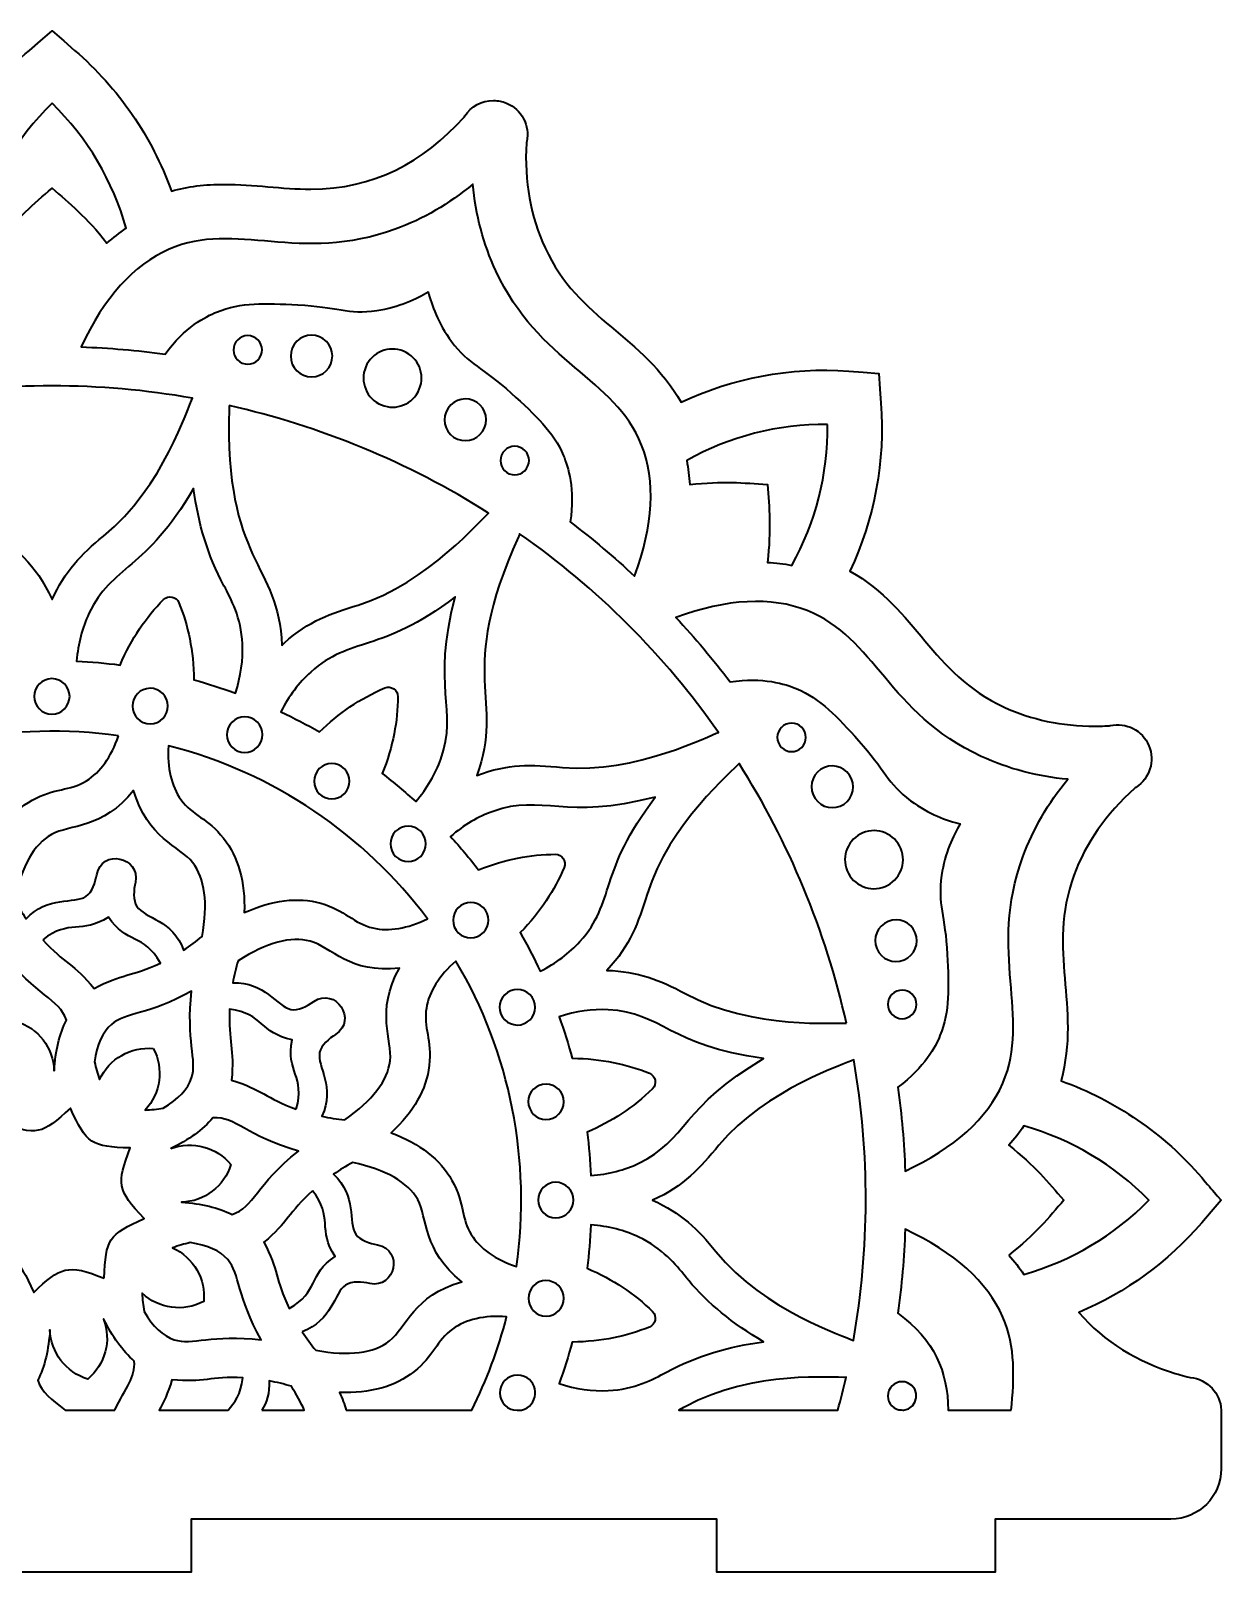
# Model space of a CAD drawing. Header units: inches. Extents: x -3.46 to 2.04, y -9.29 to 0.48.
# Drawn here: x -0.763 to 2.037, y -9.285 to -5.66 of the extents above; entities that cross this region are included whole.
import ezdxf

# ---------------------------------------------------------------- set-up
doc = ezdxf.new("R2010")
doc.units = ezdxf.units.IN
doc.header["$MEASUREMENT"] = 0
doc.layers.add('0_125in 5 napkin holder', color=7, linetype='Continuous', lineweight=0)

msp = doc.modelspace()

# ---------------------------------------------------------------- linework, layer by layer
at = {"layer": '0_125in 5 napkin holder', "color": 22, "lineweight": 35, "true_color": 0xe52421}
for points, knots in [([(2.0368, -8.9041), (2.0362, -8.8649), (2.0049, -8.8311), (1.9642, -8.8274), (1.9582, -8.8268), (1.9337, -8.8194), (1.9291, -8.818), (1.8417, -8.7908), (1.762, -8.7439), (1.7022, -8.6746), (1.8132, -8.6275), (1.912, -8.5557), (1.9912, -8.4636), (1.9912, -8.4636), (2.0132, -8.4381), (2.0132, -8.4381), (2.0132, -8.4381), (2.037, -8.4106), (2.037, -8.4106), (2.0081, -8.3769), (2.0172, -8.3876), (1.9912, -8.3573), (1.9022, -8.2538), (1.7883, -8.1756), (1.6603, -8.1297), (1.7078, -7.9539), (1.6261, -7.8236), (1.6906, -7.6469), (1.718, -7.5715), (1.7661, -7.5025), (1.8337, -7.4416), (1.8346, -7.4409), (1.8356, -7.4403), (1.8366, -7.4396), (1.869, -7.4187), (1.8819, -7.3775), (1.8671, -7.3417), (1.8519, -7.3053), (1.8135, -7.2861), (1.7763, -7.2941), (1.7704, -7.2954), (1.7448, -7.2955), (1.7399, -7.2955), (1.6623, -7.2955), (1.5905, -7.2805), (1.5265, -7.2508), (1.3538, -7.1703), (1.3234, -7.0224), (1.1637, -6.9308), (1.2216, -6.8079), (1.2469, -6.6721), (1.2368, -6.5358), (1.2368, -6.5358), (1.2342, -6.502), (1.2342, -6.502), (1.2342, -6.502), (1.2314, -6.4659), (1.2314, -6.4659), (1.2314, -6.4659), (1.1952, -6.4632), (1.1952, -6.4632), (1.1952, -6.4632), (1.1615, -6.4607), (1.1615, -6.4607), (1.0223, -6.4502), (0.8862, -6.4774), (0.7667, -6.5338), (0.6753, -6.3746), (0.5263, -6.342), (0.4467, -6.1709), (0.4127, -6.0979), (0.3979, -6.0148), (0.4027, -5.9239), (0.4028, -5.9234), (0.403, -5.9227), (0.4031, -5.9221), (0.4031, -5.9221), (0.4033, -5.9214), (0.4033, -5.9214), (0.4033, -5.9214), (0.4035, -5.9207), (0.4035, -5.9207), (0.4114, -5.8831), (0.3913, -5.8451), (0.3558, -5.8303), (0.346, -5.8263), (0.3357, -5.8242), (0.3251, -5.8242), (0.2979, -5.8242), (0.2728, -5.8378), (0.2579, -5.8606), (0.2572, -5.8617), (0.2566, -5.8628), (0.2558, -5.8638), (0.1609, -5.9692), (0.0426, -6.0327), (-0.1041, -6.0327), (-0.172, -6.0327), (-0.2387, -6.0214), (-0.3078, -6.0214), (-0.3532, -6.0214), (-0.3936, -6.0264), (-0.4324, -6.0371), (-0.4782, -5.9092), (-0.5564, -5.7953), (-0.6599, -5.7062), (-0.6599, -5.7062), (-0.6854, -5.6841), (-0.6854, -5.6841), (-0.6854, -5.6841), (-0.713, -5.6603), (-0.713, -5.6603), (-0.713, -5.6603), (-0.7406, -5.6841), (-0.7406, -5.6841), (-0.7406, -5.6841), (-0.7663, -5.7062), (-0.7663, -5.7062), (-0.8696, -5.7952), (-0.9477, -5.909), (-0.9938, -6.0371), (-1.111, -6.005), (-1.2147, -6.0327), (-1.3216, -6.0327), (-1.4674, -6.0327), (-1.5856, -5.9707), (-1.6822, -5.8634), (-1.6826, -5.8629), (-1.683, -5.8622), (-1.6833, -5.8616), (-1.6986, -5.8381), (-1.724, -5.8242), (-1.7513, -5.8242), (-1.8013, -5.8242), (-1.8404, -5.8706), (-1.8294, -5.9212), (-1.8293, -5.9217), (-1.8288, -5.9241), (-1.8287, -5.9245), (-1.824, -6.0153), (-1.8388, -6.0982), (-1.8727, -6.1708), (-1.9523, -6.3421), (-2.1016, -6.375), (-2.1928, -6.5338), (-2.2974, -6.4844), (-2.4127, -6.4584), (-2.5285, -6.4584), (-2.5481, -6.4584), (-2.568, -6.4592), (-2.5876, -6.4607), (-2.5876, -6.4607), (-2.6214, -6.4632), (-2.6214, -6.4632), (-2.6214, -6.4632), (-2.6577, -6.4659), (-2.6577, -6.4659), (-2.6577, -6.4659), (-2.6604, -6.5021), (-2.6604, -6.5021), (-2.6604, -6.5021), (-2.6629, -6.5358), (-2.6629, -6.5358), (-2.6731, -6.672), (-2.6478, -6.8078), (-2.5897, -6.9307), (-2.7458, -7.0199), (-2.7829, -7.1717), (-2.9527, -7.2508), (-3.0164, -7.2805), (-3.088, -7.2956), (-3.1656, -7.2956), (-3.1767, -7.2956), (-3.1881, -7.2953), (-3.1995, -7.2946), (-3.2006, -7.2945), (-3.2018, -7.2942), (-3.2029, -7.294), (-3.2079, -7.2929), (-3.2136, -7.2923), (-3.2193, -7.2923), (-3.2518, -7.2923), (-3.2808, -7.3117), (-3.2932, -7.3418), (-3.3079, -7.3776), (-3.295, -7.4187), (-3.2626, -7.4396), (-3.2616, -7.4403), (-3.2606, -7.4409), (-3.2597, -7.4416), (-3.1923, -7.5025), (-3.1441, -7.5716), (-3.1166, -7.6469), (-3.0518, -7.8244), (-3.1343, -7.9531), (-3.0864, -8.1297), (-3.2145, -8.1758), (-3.3284, -8.2539), (-3.4174, -8.3573), (-3.4174, -8.3573), (-3.4394, -8.383), (-3.4394, -8.383), (-3.4394, -8.383), (-3.463, -8.4106), (-3.463, -8.4106), (-3.463, -8.4106), (-3.4393, -8.438), (-3.4393, -8.438), (-3.4393, -8.438), (-3.4174, -8.4636), (-3.4174, -8.4636), (-3.3381, -8.5556), (-3.2394, -8.6274), (-3.1286, -8.6745), (-3.1875, -8.7428), (-3.2666, -8.7901), (-3.3552, -8.8177), (-3.3598, -8.8191), (-3.3843, -8.8265), (-3.3904, -8.8271), (-3.4282, -8.8305), (-3.4592, -8.8602), (-3.4629, -8.8995), (-3.463, -8.901), (-3.4629, -8.9026), (-3.4629, -8.9041), (-3.4629, -8.9041), (-3.4629, -9.0422), (-3.4629, -9.0422), (-3.4629, -9.1075), (-3.41, -9.1604), (-3.3448, -9.1604), (-3.3448, -9.1604), (-2.9311, -9.1604), (-2.9311, -9.1604), (-2.9311, -9.1604), (-2.9311, -9.2853), (-2.9311, -9.2853), (-2.9311, -9.2853), (-2.2767, -9.2853), (-2.2767, -9.2853), (-2.2767, -9.2853), (-2.2767, -9.1604), (-2.2767, -9.1604), (-2.2767, -9.1604), (-1.0401, -9.1604), (-1.0401, -9.1604), (-1.0401, -9.1604), (-1.0401, -9.2853), (-1.0401, -9.2853), (-1.0401, -9.2853), (-0.3858, -9.2853), (-0.3858, -9.2853), (-0.3858, -9.2853), (-0.3858, -9.1604), (-0.3858, -9.1604), (-0.3858, -9.1604), (0.8508, -9.1604), (0.8508, -9.1604), (0.8508, -9.1604), (0.8508, -9.2853), (0.8508, -9.2853), (0.8508, -9.2853), (1.5051, -9.2853), (1.5051, -9.2853), (1.5051, -9.2853), (1.5051, -9.1604), (1.5051, -9.1604), (1.5051, -9.1604), (1.919, -9.1604), (1.919, -9.1604), (1.9842, -9.1604), (2.0371, -9.1075), (2.0371, -9.0422), (2.0371, -9.0422), (2.0371, -8.9041), (2.0371, -8.9041), (2.0371, -8.9041), (2.0368, -8.9041), (2.0368, -8.9041)], [0, 0, 0, 0, 1, 1, 1, 2, 2, 2, 3, 3, 3, 4, 4, 4, 5, 5, 5, 6, 6, 6, 7, 7, 7, 8, 8, 8, 9, 9, 9, 10, 10, 10, 11, 11, 11, 12, 12, 12, 13, 13, 13, 14, 14, 14, 15, 15, 15, 16, 16, 16, 17, 17, 17, 18, 18, 18, 19, 19, 19, 20, 20, 20, 21, 21, 21, 22, 22, 22, 23, 23, 23, 24, 24, 24, 25, 25, 25, 26, 26, 26, 27, 27, 27, 28, 28, 28, 29, 29, 29, 30, 30, 30, 31, 31, 31, 32, 32, 32, 33, 33, 33, 34, 34, 34, 35, 35, 35, 36, 36, 36, 37, 37, 37, 38, 38, 38, 39, 39, 39, 40, 40, 40, 41, 41, 41, 42, 42, 42, 43, 43, 43, 44, 44, 44, 45, 45, 45, 46, 46, 46, 47, 47, 47, 48, 48, 48, 49, 49, 49, 50, 50, 50, 51, 51, 51, 52, 52, 52, 53, 53, 53, 54, 54, 54, 55, 55, 55, 56, 56, 56, 57, 57, 57, 58, 58, 58, 59, 59, 59, 60, 60, 60, 61, 61, 61, 62, 62, 62, 63, 63, 63, 64, 64, 64, 65, 65, 65, 66, 66, 66, 67, 67, 67, 68, 68, 68, 69, 69, 69, 70, 70, 70, 71, 71, 71, 72, 72, 72, 73, 73, 73, 74, 74, 74, 75, 75, 75, 76, 76, 76, 77, 77, 77, 78, 78, 78, 79, 79, 79, 80, 80, 80, 81, 81, 81, 82, 82, 82, 83, 83, 83, 84, 84, 84, 85, 85, 85, 86, 86, 86, 87, 87, 87, 88, 88, 88, 89, 89, 89, 90, 90, 90, 91, 91, 91, 92, 92, 92, 93, 93, 93, 93]), ([(-0.713, -5.8307), (-0.6294, -5.9123), (-0.5697, -6.0137), (-0.5385, -6.1245), (-0.5541, -6.1351), (-0.5692, -6.1469), (-0.5838, -6.1599), (-0.6328, -6.0979), (-0.6723, -6.0655), (-0.713, -6.0304), (-0.7564, -6.0677), (-0.7939, -6.0986), (-0.8424, -6.1599), (-0.8569, -6.1469), (-0.872, -6.135), (-0.8875, -6.1245), (-0.8564, -6.0137), (-0.7967, -5.9123), (-0.713, -5.8307)], [0, 0, 0, 0, 1, 1, 1, 2, 2, 2, 3, 3, 3, 4, 4, 4, 5, 5, 5, 6, 6, 6, 6]), ([(0.0944, -6.1269), (0.1598, -6.103), (0.2208, -6.0674), (0.2768, -6.0207), (0.2834, -6.0933), (0.3014, -6.1617), (0.3308, -6.2248), (0.432, -6.4424), (0.6111, -6.4761), (0.6737, -6.6345), (0.707, -6.7188), (0.7014, -6.8224), (0.6574, -6.9431), (0.6092, -6.8981), (0.5587, -6.8555), (0.506, -6.8154), (0.5179, -6.7378), (0.5007, -6.6849), (0.4901, -6.6598), (0.466, -6.6022), (0.4248, -6.5649), (0.3673, -6.5127), (0.2998, -6.4515), (0.2669, -6.4455), (0.2265, -6.3909), (0.1947, -6.348), (0.1796, -6.3046), (0.1718, -6.2742), (0.1449, -6.2902), (0.1035, -6.3102), (0.0506, -6.3181), (-0.0165, -6.3281), (-0.044, -6.3091), (-0.135, -6.3046), (-0.2127, -6.3009), (-0.2681, -6.2982), (-0.3259, -6.3218), (-0.3511, -6.3321), (-0.4007, -6.3573), (-0.4472, -6.4206), (-0.5127, -6.4117), (-0.5786, -6.4061), (-0.6445, -6.4038), (-0.5903, -6.2874), (-0.521, -6.2102), (-0.4379, -6.1741), (-0.2805, -6.1058), (-0.1323, -6.2096), (0.0944, -6.1269)], [0, 0, 0, 0, 1, 1, 1, 2, 2, 2, 3, 3, 3, 4, 4, 4, 5, 5, 5, 6, 6, 6, 7, 7, 7, 8, 8, 8, 9, 9, 9, 10, 10, 10, 11, 11, 11, 12, 12, 12, 13, 13, 13, 14, 14, 14, 15, 15, 15, 16, 16, 16, 16]), ([(-0.2836, -6.3979), (-0.2765, -6.3808), (-0.2569, -6.3726), (-0.2398, -6.3797), (-0.2227, -6.3868), (-0.2145, -6.4064), (-0.2216, -6.4236), (-0.2287, -6.4407), (-0.2483, -6.4488), (-0.2655, -6.4417), (-0.2826, -6.4346), (-0.2907, -6.415), (-0.2836, -6.3979)], [0, 0, 0, 0, 1, 1, 1, 2, 2, 2, 3, 3, 3, 4, 4, 4, 4]), ([(-0.148, -6.4064), (-0.1376, -6.3814), (-0.1089, -6.3695), (-0.0839, -6.3799), (-0.0589, -6.3902), (-0.047, -6.4189), (-0.0574, -6.4439), (-0.0677, -6.4689), (-0.0964, -6.4808), (-0.1214, -6.4704), (-0.1464, -6.4601), (-0.1583, -6.4314), (-0.148, -6.4064)], [0, 0, 0, 0, 1, 1, 1, 2, 2, 2, 3, 3, 3, 4, 4, 4, 4]), ([(0.0247, -6.4509), (0.0391, -6.416), (0.0791, -6.3995), (0.1139, -6.4139), (0.1488, -6.4284), (0.1654, -6.4683), (0.1509, -6.5032), (0.1365, -6.5381), (0.0965, -6.5546), (0.0617, -6.5402), (0.0268, -6.5257), (0.0102, -6.4858), (0.0247, -6.4509)], [0, 0, 0, 0, 1, 1, 1, 2, 2, 2, 3, 3, 3, 4, 4, 4, 4]), ([(-0.5922, -6.8487), (-0.6445, -6.8914), (-0.683, -6.9313), (-0.713, -6.9979), (-0.7918, -6.8231), (-0.9127, -6.8712), (-1.0403, -6.5312), (-1.0412, -6.5288), (-1.0423, -6.5265), (-1.0436, -6.5243), (-0.8246, -6.4855), (-0.6023, -6.4854), (-0.3825, -6.5244), (-0.3943, -6.5446), (-0.4492, -6.7325), (-0.5922, -6.8487)], [0, 0, 0, 0, 1, 1, 1, 2, 2, 2, 3, 3, 3, 4, 4, 4, 5, 5, 5, 5]), ([(0.2139, -6.5563), (0.2242, -6.5313), (0.2529, -6.5194), (0.2779, -6.5297), (0.3029, -6.5401), (0.3148, -6.5688), (0.3045, -6.5938), (0.2941, -6.6188), (0.2654, -6.6307), (0.2404, -6.6203), (0.2154, -6.61), (0.2035, -6.5813), (0.2139, -6.5563)], [0, 0, 0, 0, 1, 1, 1, 2, 2, 2, 3, 3, 3, 4, 4, 4, 4]), ([(-0.2965, -6.5416), (-0.0845, -6.5893), (0.1244, -6.6745), (0.314, -6.7945), (0.3007, -6.8047), (0.1704, -6.9598), (0.0069, -7.0107), (-0.0578, -7.0308), (-0.1082, -7.0472), (-0.1666, -7.0998), (-0.1686, -7.1016), (-0.1705, -7.1035), (-0.1725, -7.1054), (-0.1783, -6.913), (-0.3085, -6.9117), (-0.2962, -6.5491), (-0.2961, -6.5465), (-0.2962, -6.544), (-0.2965, -6.5416)], [0, 0, 0, 0, 1, 1, 1, 2, 2, 2, 3, 3, 3, 4, 4, 4, 5, 5, 5, 6, 6, 6, 6]), ([(1.1111, -6.5863), (1.1126, -6.7031), (1.0831, -6.8171), (1.0268, -6.9174), (1.0083, -6.9139), (0.9893, -6.9116), (0.9697, -6.9105), (0.9789, -6.8321), (0.9739, -6.7813), (0.9699, -6.7275), (0.9127, -6.7233), (0.8645, -6.7186), (0.7869, -6.7276), (0.7858, -6.7081), (0.7835, -6.6891), (0.78, -6.6706), (0.8803, -6.6144), (0.9943, -6.5848), (1.1111, -6.5863)], [0, 0, 0, 0, 1, 1, 1, 2, 2, 2, 3, 3, 3, 4, 4, 4, 5, 5, 5, 6, 6, 6, 6]), ([(0.3444, -6.658), (0.3515, -6.6409), (0.3711, -6.6328), (0.3883, -6.6399), (0.4054, -6.647), (0.4135, -6.6666), (0.4064, -6.6837), (0.3993, -6.7008), (0.3797, -6.709), (0.3626, -6.7019), (0.3455, -6.6948), (0.3373, -6.6752), (0.3444, -6.658)], [0, 0, 0, 0, 1, 1, 1, 2, 2, 2, 3, 3, 3, 4, 4, 4, 4]), ([(-0.2651, -7.1022), (-0.2632, -7.1393), (-0.2688, -7.1781), (-0.2816, -7.2178), (-0.3139, -7.2061), (-0.3465, -7.1957), (-0.3793, -7.1867), (-0.3802, -7.1177), (-0.3928, -7.0591), (-0.4146, -7.0053), (-0.4205, -6.9905), (-0.4399, -6.9867), (-0.451, -6.998), (-0.4918, -7.0394), (-0.526, -7.0892), (-0.553, -7.1518), (-0.587, -7.1474), (-0.6211, -7.1444), (-0.6552, -7.1428), (-0.6518, -7.1015), (-0.6422, -7.0637), (-0.6262, -7.0303), (-0.5725, -6.9177), (-0.4929, -6.9294), (-0.3801, -6.7368), (-0.3687, -6.8196), (-0.3474, -6.8935), (-0.3086, -6.9653), (-0.2916, -6.9968), (-0.2684, -7.0399), (-0.2651, -7.1022)], [0, 0, 0, 0, 1, 1, 1, 2, 2, 2, 3, 3, 3, 4, 4, 4, 5, 5, 5, 6, 6, 6, 7, 7, 7, 8, 8, 8, 9, 9, 9, 10, 10, 10, 10]), ([(0.3844, -6.8503), (0.3855, -6.8479), (0.3863, -6.8455), (0.3869, -6.843), (0.5692, -6.9704), (0.727, -7.1282), (0.8544, -7.3105), (0.8362, -7.3154), (0.6597, -7.4084), (0.4878, -7.3927), (0.4119, -7.3859), (0.3609, -7.3832), (0.2858, -7.4116), (0.3542, -7.231), (0.2341, -7.181), (0.3844, -6.8503)], [0, 0, 0, 0, 1, 1, 1, 2, 2, 2, 3, 3, 3, 4, 4, 4, 5, 5, 5, 5]), ([(0.2014, -7.3731), (0.1891, -7.4081), (0.1692, -7.4416), (0.1424, -7.4732), (0.1172, -7.4502), (0.091, -7.4282), (0.0638, -7.4073), (0.0895, -7.3427), (0.1, -7.2834), (0.1005, -7.2264), (0.1006, -7.2106), (0.0842, -7.1996), (0.0695, -7.2058), (0.0111, -7.2306), (-0.0389, -7.2655), (-0.0838, -7.3091), (-0.1133, -7.2922), (-0.1437, -7.2766), (-0.1748, -7.262), (-0.1558, -7.2249), (-0.1323, -7.1935), (-0.1047, -7.1686), (-0.0103, -7.0837), (0.0571, -7.1264), (0.235, -6.9916), (0.1788, -7.2067), (0.2433, -7.2549), (0.2014, -7.3731)], [0, 0, 0, 0, 1, 1, 1, 2, 2, 2, 3, 3, 3, 4, 4, 4, 5, 5, 5, 6, 6, 6, 7, 7, 7, 8, 8, 8, 9, 9, 9, 9]), ([(1.0629, -7.0237), (1.2227, -7.0868), (1.2537, -7.2648), (1.4726, -7.3667), (1.5357, -7.396), (1.6041, -7.414), (1.6767, -7.4206), (1.63, -7.4766), (1.5944, -7.5376), (1.5705, -7.603), (1.4882, -7.8285), (1.5911, -7.979), (1.5233, -8.1353), (1.4873, -8.2184), (1.41, -8.2877), (1.2936, -8.3419), (1.2913, -8.276), (1.2857, -8.2102), (1.2768, -8.1446), (1.3401, -8.0981), (1.3653, -8.0485), (1.3756, -8.0233), (1.3992, -7.9655), (1.3966, -7.9101), (1.3928, -7.8324), (1.3884, -7.7414), (1.3693, -7.714), (1.3793, -7.6468), (1.3872, -7.5939), (1.4072, -7.5526), (1.4232, -7.5256), (1.3928, -7.5178), (1.3494, -7.5027), (1.3065, -7.4709), (1.2519, -7.4305), (1.2459, -7.3976), (1.1847, -7.3301), (1.1325, -7.2726), (1.0952, -7.2315), (1.0376, -7.2073), (1.0125, -7.1967), (0.9596, -7.1795), (0.882, -7.1914), (0.8419, -7.1388), (0.7993, -7.0883), (0.7543, -7.04), (0.875, -6.996), (0.9786, -6.9904), (1.0629, -7.0237)], [0, 0, 0, 0, 1, 1, 1, 2, 2, 2, 3, 3, 3, 4, 4, 4, 5, 5, 5, 6, 6, 6, 7, 7, 7, 8, 8, 8, 9, 9, 9, 10, 10, 10, 11, 11, 11, 12, 12, 12, 13, 13, 13, 14, 14, 14, 15, 15, 15, 16, 16, 16, 16]), ([(-0.7551, -7.2256), (-0.7551, -7.2026), (-0.7364, -7.1839), (-0.7134, -7.1839), (-0.6903, -7.1839), (-0.6716, -7.2026), (-0.6716, -7.2256), (-0.6716, -7.2487), (-0.6903, -7.2673), (-0.7134, -7.2673), (-0.7364, -7.2673), (-0.7551, -7.2487), (-0.7551, -7.2256)], [0, 0, 0, 0, 1, 1, 1, 2, 2, 2, 3, 3, 3, 4, 4, 4, 4]), ([(-0.5231, -7.2402), (-0.5186, -7.2176), (-0.4967, -7.2029), (-0.4741, -7.2074), (-0.4514, -7.2119), (-0.4368, -7.2338), (-0.4413, -7.2565), (-0.4458, -7.2791), (-0.4677, -7.2937), (-0.4903, -7.2892), (-0.5129, -7.2848), (-0.5276, -7.2628), (-0.5231, -7.2402)], [0, 0, 0, 0, 1, 1, 1, 2, 2, 2, 3, 3, 3, 4, 4, 4, 4]), ([(-0.5569, -7.3185), (-0.5738, -7.368), (-0.5991, -7.4036), (-0.6322, -7.4242), (-0.6709, -7.4483), (-0.7079, -7.4406), (-0.7597, -7.4697), (-0.8089, -7.4973), (-0.8463, -7.5452), (-0.8715, -7.6126), (-0.9207, -7.5599), (-0.9736, -7.5299), (-1.0296, -7.5232), (-1.0897, -7.516), (-1.119, -7.5376), (-1.1648, -7.53), (-1.2034, -7.5236), (-1.2405, -7.5003), (-1.2752, -7.4607), (-1.0563, -7.3312), (-0.8018, -7.2838), (-0.5569, -7.3185)], [0, 0, 0, 0, 1, 1, 1, 2, 2, 2, 3, 3, 3, 4, 4, 4, 5, 5, 5, 6, 6, 6, 7, 7, 7, 7]), ([(-0.2985, -7.2997), (-0.2896, -7.2784), (-0.2652, -7.2683), (-0.2439, -7.2771), (-0.2226, -7.2859), (-0.2125, -7.3104), (-0.2214, -7.3317), (-0.2302, -7.3529), (-0.2546, -7.3631), (-0.2759, -7.3542), (-0.2972, -7.3454), (-0.3073, -7.321), (-0.2985, -7.2997)], [0, 0, 0, 0, 1, 1, 1, 2, 2, 2, 3, 3, 3, 4, 4, 4, 4]), ([(1.0137, -7.291), (1.0308, -7.2839), (1.0504, -7.292), (1.0575, -7.3092), (1.0646, -7.3263), (1.0565, -7.3459), (1.0394, -7.353), (1.0223, -7.3601), (1.0026, -7.352), (0.9955, -7.3348), (0.9885, -7.3177), (0.9966, -7.2981), (1.0137, -7.291)], [0, 0, 0, 0, 1, 1, 1, 2, 2, 2, 3, 3, 3, 4, 4, 4, 4]), ([(-0.3095, -7.5593), (-0.3469, -7.5116), (-0.3829, -7.5061), (-0.4099, -7.4684), (-0.4326, -7.4366), (-0.4424, -7.3941), (-0.4391, -7.3418), (-0.1904, -7.4051), (0.0212, -7.5507), (0.1701, -7.7485), (0.1229, -7.7718), (0.0797, -7.7791), (0.0415, -7.7702), (-0.0028, -7.7599), (-0.0236, -7.7283), (-0.0808, -7.7122), (-0.1351, -7.697), (-0.1954, -7.7044), (-0.2609, -7.7342), (-0.2585, -7.6622), (-0.2746, -7.6036), (-0.3095, -7.5593)], [0, 0, 0, 0, 1, 1, 1, 2, 2, 2, 3, 3, 3, 4, 4, 4, 5, 5, 5, 6, 6, 6, 7, 7, 7, 7]), ([(-0.0897, -7.4019), (-0.0769, -7.3828), (-0.051, -7.3776), (-0.0319, -7.3904), (-0.0127, -7.4032), (-0.0075, -7.4291), (-0.0203, -7.4483), (-0.0331, -7.4675), (-0.0591, -7.4726), (-0.0782, -7.4598), (-0.0974, -7.447), (-0.1025, -7.4211), (-0.0897, -7.4019)], [0, 0, 0, 0, 1, 1, 1, 2, 2, 2, 3, 3, 3, 4, 4, 4, 4]), ([(1.1554, -7.994), (1.1341, -7.9914), (0.9371, -8.0113), (0.776, -7.9245), (0.7161, -7.8922), (0.6648, -7.8722), (0.592, -7.8699), (0.6482, -7.8103), (0.6657, -7.7576), (0.6867, -7.6905), (0.7382, -7.5251), (0.891, -7.3989), (0.9029, -7.3834), (1.0198, -7.5681), (1.1066, -7.7754), (1.1554, -7.994)], [0, 0, 0, 0, 1, 1, 1, 2, 2, 2, 3, 3, 3, 4, 4, 4, 5, 5, 5, 5]), ([(1.1411, -7.4835), (1.1161, -7.4939), (1.0874, -7.482), (1.0771, -7.457), (1.0667, -7.432), (1.0786, -7.4033), (1.1036, -7.3929), (1.1286, -7.3826), (1.1573, -7.3945), (1.1677, -7.4195), (1.178, -7.4445), (1.1662, -7.4732), (1.1411, -7.4835)], [0, 0, 0, 0, 1, 1, 1, 2, 2, 2, 3, 3, 3, 4, 4, 4, 4]), ([(-0.5134, -7.7199), (-0.5233, -7.7052), (-0.5209, -7.6808), (-0.5171, -7.663), (-0.5045, -7.6025), (-0.5964, -7.5832), (-0.608, -7.6449), (-0.6114, -7.6629), (-0.6184, -7.6862), (-0.6332, -7.6961), (-0.6599, -7.714), (-0.7238, -7.6936), (-0.774, -7.7486), (-0.7839, -7.734), (-0.7932, -7.7189), (-0.8017, -7.7033), (-0.7847, -7.6248), (-0.7553, -7.5734), (-0.7145, -7.5504), (-0.6722, -7.5268), (-0.5936, -7.5383), (-0.5212, -7.4468), (-0.4892, -7.5588), (-0.4121, -7.5786), (-0.3823, -7.6165), (-0.3533, -7.6533), (-0.3459, -7.7118), (-0.36, -7.7903), (-0.374, -7.8017), (-0.3885, -7.8123), (-0.4035, -7.8221), (-0.4292, -7.7516), (-0.4953, -7.7472), (-0.5134, -7.7199)], [0, 0, 0, 0, 1, 1, 1, 2, 2, 2, 3, 3, 3, 4, 4, 4, 5, 5, 5, 6, 6, 6, 7, 7, 7, 8, 8, 8, 9, 9, 9, 10, 10, 10, 11, 11, 11, 11]), ([(0.471, -7.597), (0.412, -7.5975), (0.3535, -7.6085), (0.2902, -7.6336), (0.2692, -7.6065), (0.2472, -7.5803), (0.2242, -7.555), (0.2558, -7.5282), (0.2893, -7.5083), (0.3243, -7.496), (0.4417, -7.4544), (0.4917, -7.5184), (0.7058, -7.4624), (0.5715, -7.6396), (0.6127, -7.7088), (0.5288, -7.8021), (0.5039, -7.8297), (0.4725, -7.8532), (0.4354, -7.8722), (0.4208, -7.8411), (0.4052, -7.8108), (0.3884, -7.7812), (0.4362, -7.732), (0.4689, -7.6813), (0.4916, -7.6279), (0.4978, -7.6133), (0.4868, -7.5968), (0.471, -7.597)], [0, 0, 0, 0, 1, 1, 1, 2, 2, 2, 3, 3, 3, 4, 4, 4, 5, 5, 5, 6, 6, 6, 7, 7, 7, 8, 8, 8, 9, 9, 9, 9]), ([(0.095, -7.5429), (0.1113, -7.5266), (0.1378, -7.5266), (0.1541, -7.5429), (0.1704, -7.5592), (0.1704, -7.5856), (0.1541, -7.6019), (0.1378, -7.6182), (0.1113, -7.6182), (0.095, -7.6019), (0.0787, -7.5856), (0.0787, -7.5592), (0.095, -7.5429)], [0, 0, 0, 0, 1, 1, 1, 2, 2, 2, 3, 3, 3, 4, 4, 4, 4]), ([(1.2465, -7.6727), (1.2117, -7.6872), (1.1717, -7.6706), (1.1572, -7.6358), (1.1428, -7.6009), (1.1594, -7.5609), (1.1942, -7.5465), (1.2291, -7.5321), (1.269, -7.5486), (1.2835, -7.5835), (1.2979, -7.6183), (1.2814, -7.6583), (1.2465, -7.6727)], [0, 0, 0, 0, 1, 1, 1, 2, 2, 2, 3, 3, 3, 4, 4, 4, 4]), ([(0.2951, -7.7866), (0.276, -7.7994), (0.2501, -7.7943), (0.2372, -7.7751), (0.2244, -7.756), (0.2296, -7.73), (0.2488, -7.7172), (0.2679, -7.7044), (0.2938, -7.7096), (0.3066, -7.7287), (0.3195, -7.7479), (0.3143, -7.7738), (0.2951, -7.7866)], [0, 0, 0, 0, 1, 1, 1, 2, 2, 2, 3, 3, 3, 4, 4, 4, 4]), ([(-0.7351, -7.7978), (-0.6722, -7.7482), (-0.6439, -7.7866), (-0.5806, -7.7446), (-0.5375, -7.8087), (-0.4978, -7.7823), (-0.4582, -7.8528), (-0.5269, -7.8853), (-0.5489, -7.8772), (-0.6139, -7.9125), (-0.6605, -7.8552), (-0.684, -7.854), (-0.7351, -7.7978)], [0, 0, 0, 0, 1, 1, 1, 2, 2, 2, 3, 3, 3, 4, 4, 4, 4]), ([(1.3175, -7.7813), (1.3279, -7.8063), (1.316, -7.835), (1.291, -7.8454), (1.266, -7.8557), (1.2373, -7.8439), (1.227, -7.8188), (1.2166, -7.7938), (1.2285, -7.7652), (1.2535, -7.7548), (1.2785, -7.7444), (1.3072, -7.7563), (1.3175, -7.7813)], [0, 0, 0, 0, 1, 1, 1, 2, 2, 2, 3, 3, 3, 4, 4, 4, 4]), ([(0.0822, -8.0829), (0.0767, -8.1294), (0.0407, -8.1759), (-0.0246, -8.2214), (-0.0427, -8.2195), (-0.0606, -8.2169), (-0.0783, -8.2131), (-0.0463, -8.1444), (-0.0902, -8.0959), (-0.0836, -8.0634), (-0.0802, -8.0459), (-0.0613, -8.0304), (-0.046, -8.0205), (0.0058, -7.9866), (-0.0456, -7.908), (-0.0974, -7.9434), (-0.1125, -7.9537), (-0.134, -7.9653), (-0.1515, -7.9618), (-0.1834, -7.9555), (-0.213, -7.8962), (-0.2881, -7.8996), (-0.2848, -7.8821), (-0.2805, -7.8647), (-0.2754, -7.8475), (-0.208, -7.8043), (-0.151, -7.7887), (-0.1058, -7.8014), (-0.0556, -7.8155), (-0.0131, -7.8784), (0.104, -7.8647), (0.0469, -7.9672), (0.0881, -8.0338), (0.0822, -8.0829)], [0, 0, 0, 0, 1, 1, 1, 2, 2, 2, 3, 3, 3, 4, 4, 4, 5, 5, 5, 6, 6, 6, 7, 7, 7, 8, 8, 8, 9, 9, 9, 10, 10, 10, 11, 11, 11, 11]), ([(-0.8344, -8.1308), (-0.8345, -8.1309), (-0.8345, -8.1309), (-0.8345, -8.1308), (-0.8549, -8.089), (-0.879, -8.056), (-0.9064, -8.0321), (-0.9103, -7.9778), (-0.8636, -7.9552), (-0.8285, -7.8306), (-0.75, -7.9302), (-0.6963, -7.9364), (-0.6794, -7.9869), (-0.6957, -8.0196), (-0.7053, -8.0593), (-0.708, -8.1058), (-0.7081, -8.1059), (-0.7081, -8.1059), (-0.7081, -8.1059), (-0.7099, -8.052), (-0.7457, -8.0056), (-0.7969, -7.9897), (-0.8374, -8.0234), (-0.8535, -8.0795), (-0.8344, -8.1308)], [0, 0, 0, 0, 1, 1, 1, 2, 2, 2, 3, 3, 3, 4, 4, 4, 5, 5, 5, 6, 6, 6, 7, 7, 7, 8, 8, 8, 8]), ([(0.1742, -8.0939), (0.1813, -8.034), (0.1599, -8.0039), (0.1674, -7.9587), (0.1738, -7.92), (0.1972, -7.8828), (0.2369, -7.8481), (0.3654, -8.0643), (0.4146, -8.3174), (0.3795, -8.5668), (0.3296, -8.5499), (0.2939, -8.5245), (0.2732, -8.4913), (0.2614, -8.4722), (0.2578, -8.4563), (0.2533, -8.4363), (0.2486, -8.4151), (0.2431, -8.3911), (0.2277, -8.3638), (0.2001, -8.3146), (0.1523, -8.2772), (0.0848, -8.252), (0.1375, -8.2028), (0.1675, -8.1499), (0.1742, -8.0939)], [0, 0, 0, 0, 1, 1, 1, 2, 2, 2, 3, 3, 3, 4, 4, 4, 5, 5, 5, 6, 6, 6, 7, 7, 7, 8, 8, 8, 8]), ([(-0.4748, -8.0536), (-0.5274, -8.0488), (-0.5785, -8.0773), (-0.6012, -8.1269), (-0.606, -8.1133), (-0.61, -8.0993), (-0.6132, -8.0853), (-0.6075, -8.0447), (-0.5942, -8.0152), (-0.5733, -7.9971), (-0.54, -7.9683), (-0.4866, -7.9758), (-0.3847, -7.9187), (-0.3982, -8.0338), (-0.3711, -8.0813), (-0.3848, -8.123), (-0.3936, -8.1493), (-0.4159, -8.1731), (-0.4515, -8.1939), (-0.4656, -8.1964), (-0.4798, -8.1979), (-0.4942, -8.1985), (-0.4575, -8.1592), (-0.4498, -8.1012), (-0.4748, -8.0536)], [0, 0, 0, 0, 1, 1, 1, 2, 2, 2, 3, 3, 3, 4, 4, 4, 5, 5, 5, 6, 6, 6, 7, 7, 7, 8, 8, 8, 8]), ([(0.3429, -7.9727), (0.3341, -7.9514), (0.3442, -7.927), (0.3655, -7.9182), (0.3868, -7.9094), (0.4112, -7.9195), (0.4201, -7.9408), (0.4289, -7.9621), (0.4188, -7.9865), (0.3975, -7.9953), (0.3762, -8.0041), (0.3518, -7.994), (0.3429, -7.9727)], [0, 0, 0, 0, 1, 1, 1, 2, 2, 2, 3, 3, 3, 4, 4, 4, 4]), ([(1.2557, -7.9629), (1.2486, -7.9458), (1.2567, -7.9261), (1.2738, -7.919), (1.291, -7.912), (1.3106, -7.9201), (1.3177, -7.9372), (1.3248, -7.9543), (1.3166, -7.9739), (1.2995, -7.981), (1.2824, -7.9881), (1.2628, -7.98), (1.2557, -7.9629)], [0, 0, 0, 0, 1, 1, 1, 2, 2, 2, 3, 3, 3, 4, 4, 4, 4]), ([(-0.1386, -8.1964), (-0.21, -8.1707), (-0.2199, -8.1495), (-0.2909, -8.1283), (-0.2833, -8.055), (-0.299, -8.0375), (-0.2954, -7.9616), (-0.2158, -7.9711), (-0.2231, -8.0183), (-0.1486, -8.0333), (-0.1634, -8.1091), (-0.1166, -8.1185), (-0.1386, -8.1964)], [0, 0, 0, 0, 1, 1, 1, 2, 2, 2, 3, 3, 3, 4, 4, 4, 4]), ([(0.6922, -8.112), (0.6383, -8.0902), (0.5794, -8.0776), (0.5107, -8.0766), (0.5017, -8.0438), (0.4913, -8.0113), (0.4796, -7.979), (0.5193, -7.9662), (0.5581, -7.9606), (0.5953, -7.9625), (0.722, -7.9692), (0.7376, -8.0468), (0.9606, -8.0775), (0.7703, -8.1889), (0.7785, -8.2704), (0.6671, -8.3236), (0.6337, -8.3396), (0.5959, -8.3492), (0.5546, -8.3526), (0.553, -8.3185), (0.55, -8.2844), (0.5456, -8.2505), (0.6032, -8.2256), (0.6545, -8.1926), (0.6994, -8.1484), (0.7107, -8.1373), (0.7069, -8.1179), (0.6922, -8.112)], [0, 0, 0, 0, 1, 1, 1, 2, 2, 2, 3, 3, 3, 4, 4, 4, 5, 5, 5, 6, 6, 6, 7, 7, 7, 8, 8, 8, 9, 9, 9, 9]), ([(0.8557, -8.281), (0.9656, -8.149), (1.1569, -8.0889), (1.1726, -8.0802), (1.2115, -8.3019), (1.21, -8.5251), (1.172, -8.7404), (1.1517, -8.7293), (0.9636, -8.6728), (0.8487, -8.5313), (0.8059, -8.4788), (0.7661, -8.4405), (0.6995, -8.4105), (0.7742, -8.3769), (0.8106, -8.3349), (0.8557, -8.281)], [0, 0, 0, 0, 1, 1, 1, 2, 2, 2, 3, 3, 3, 4, 4, 4, 5, 5, 5, 5]), ([(0.4408, -8.1381), (0.4634, -8.1336), (0.4854, -8.1482), (0.4899, -8.1709), (0.4944, -8.1935), (0.4797, -8.2154), (0.4571, -8.2199), (0.4345, -8.2244), (0.4125, -8.2097), (0.408, -8.1871), (0.4035, -8.1645), (0.4182, -8.1426), (0.4408, -8.1381)], [0, 0, 0, 0, 1, 1, 1, 2, 2, 2, 3, 3, 3, 4, 4, 4, 4]), ([(-0.5903, -8.594), (-0.6773, -8.5593), (-0.6933, -8.5678), (-0.7562, -8.6272), (-0.7933, -8.5442), (-0.805, -8.5358), (-0.8967, -8.5332), (-0.8641, -8.447), (-0.867, -8.4341), (-0.9297, -8.3673), (-0.8454, -8.3295), (-0.8387, -8.3179), (-0.8358, -8.2268), (-0.75, -8.2593), (-0.7368, -8.2568), (-0.6699, -8.1937), (-0.632, -8.2783), (-0.6198, -8.285), (-0.5294, -8.2877), (-0.5613, -8.372), (-0.5603, -8.3859), (-0.4963, -8.4535), (-0.5801, -8.4915), (-0.5873, -8.502), (-0.5903, -8.594)], [0, 0, 0, 0, 1, 1, 1, 2, 2, 2, 3, 3, 3, 4, 4, 4, 5, 5, 5, 6, 6, 6, 7, 7, 7, 8, 8, 8, 8]), ([(-0.4334, -8.2891), (-0.4334, -8.2891), (-0.4333, -8.289), (-0.4334, -8.2889), (-0.3916, -8.2686), (-0.3586, -8.2445), (-0.3347, -8.2171), (-0.2798, -8.2131), (-0.2587, -8.2595), (-0.1332, -8.295), (-0.234, -8.3745), (-0.2381, -8.427), (-0.2895, -8.4441), (-0.3221, -8.4278), (-0.3619, -8.4182), (-0.4084, -8.4155), (-0.4085, -8.4154), (-0.4085, -8.4154), (-0.4085, -8.4154), (-0.3545, -8.4135), (-0.3081, -8.3777), (-0.2922, -8.3266), (-0.326, -8.2861), (-0.3822, -8.27), (-0.4334, -8.2891)], [0, 0, 0, 0, 1, 1, 1, 2, 2, 2, 3, 3, 3, 4, 4, 4, 5, 5, 5, 6, 6, 6, 7, 7, 7, 8, 8, 8, 8]), ([(1.5375, -8.5397), (1.5994, -8.4908), (1.6318, -8.4513), (1.667, -8.4104), (1.6296, -8.367), (1.5988, -8.3296), (1.5375, -8.2811), (1.5506, -8.2666), (1.5624, -8.2515), (1.573, -8.2359), (1.6837, -8.2671), (1.7852, -8.3268), (1.8667, -8.4105), (1.7852, -8.4941), (1.6837, -8.5538), (1.5729, -8.5849), (1.5624, -8.5694), (1.5505, -8.5543), (1.5375, -8.5397)], [0, 0, 0, 0, 1, 1, 1, 2, 2, 2, 3, 3, 3, 4, 4, 4, 5, 5, 5, 6, 6, 6, 6]), ([(-0.1246, -8.72), (-0.0542, -8.6943), (-0.0498, -8.6282), (-0.0225, -8.6101), (-0.0078, -8.6002), (0.0166, -8.6026), (0.0344, -8.6064), (0.0949, -8.619), (0.1142, -8.5271), (0.0525, -8.5155), (0.0345, -8.5121), (0.0112, -8.5051), (0.0013, -8.4903), (-0.0166, -8.4636), (0.0038, -8.3997), (-0.0512, -8.3495), (-0.0366, -8.3396), (-0.0215, -8.3303), (-0.0059, -8.3218), (0.0726, -8.3388), (0.124, -8.3682), (0.147, -8.409), (0.1707, -8.4513), (0.1591, -8.5299), (0.2506, -8.6023), (0.1373, -8.6346), (0.1201, -8.7103), (0.0809, -8.7412), (0.0441, -8.7702), (-0.0144, -8.7776), (-0.0928, -8.7635), (-0.1043, -8.7495), (-0.1149, -8.7349), (-0.1246, -8.72)], [0, 0, 0, 0, 1, 1, 1, 2, 2, 2, 3, 3, 3, 4, 4, 4, 5, 5, 5, 6, 6, 6, 7, 7, 7, 8, 8, 8, 9, 9, 9, 10, 10, 10, 11, 11, 11, 11]), ([(0.4718, -8.3684), (0.4949, -8.3684), (0.5135, -8.3871), (0.5135, -8.4101), (0.5135, -8.4332), (0.4949, -8.4519), (0.4718, -8.4519), (0.4488, -8.4519), (0.4301, -8.4332), (0.4301, -8.4101), (0.4301, -8.3871), (0.4488, -8.3684), (0.4718, -8.3684)], [0, 0, 0, 0, 1, 1, 1, 2, 2, 2, 3, 3, 3, 4, 4, 4, 4]), ([(-0.1004, -8.3884), (-0.0508, -8.4513), (-0.0892, -8.4796), (-0.0472, -8.5429), (-0.1113, -8.586), (-0.0849, -8.6257), (-0.1554, -8.6653), (-0.1879, -8.5966), (-0.1798, -8.5746), (-0.2151, -8.5095), (-0.1578, -8.463), (-0.1566, -8.4395), (-0.1004, -8.3884)], [0, 0, 0, 0, 1, 1, 1, 2, 2, 2, 3, 3, 3, 4, 4, 4, 4]), ([(0.5953, -8.8584), (0.5581, -8.8603), (0.5193, -8.8547), (0.4796, -8.8419), (0.4913, -8.8096), (0.5017, -8.777), (0.5107, -8.7442), (0.5807, -8.7432), (0.6391, -8.7303), (0.6922, -8.7089), (0.7069, -8.703), (0.7107, -8.6836), (0.6994, -8.6724), (0.6571, -8.6309), (0.6071, -8.597), (0.5456, -8.5704), (0.55, -8.5365), (0.553, -8.5024), (0.5546, -8.4683), (0.5959, -8.4717), (0.6337, -8.4813), (0.6671, -8.4973), (0.7233, -8.5242), (0.7543, -8.5621), (0.7769, -8.5898), (0.7796, -8.5932), (0.7821, -8.5963), (0.7845, -8.5992), (0.8291, -8.6526), (0.888, -8.7008), (0.9606, -8.7434), (0.8783, -8.7547), (0.805, -8.7756), (0.7321, -8.8149), (0.7006, -8.8318), (0.6575, -8.8551), (0.5953, -8.8584)], [0, 0, 0, 0, 1, 1, 1, 2, 2, 2, 3, 3, 3, 4, 4, 4, 5, 5, 5, 6, 6, 6, 7, 7, 7, 8, 8, 8, 9, 9, 9, 10, 10, 10, 11, 11, 11, 12, 12, 12, 12]), ([(1.5434, -8.9041), (1.5434, -8.9041), (1.3951, -8.9041), (1.3951, -8.9041), (1.3934, -8.8131), (1.3628, -8.7395), (1.2768, -8.6764), (1.2857, -8.6108), (1.2913, -8.5449), (1.2936, -8.479), (1.41, -8.5332), (1.4873, -8.6025), (1.5233, -8.6856), (1.5545, -8.7576), (1.5499, -8.8277), (1.5434, -8.9041)], [0, 0, 0, 0, 1, 1, 1, 2, 2, 2, 3, 3, 3, 4, 4, 4, 5, 5, 5, 5]), ([(-0.4256, -8.7387), (-0.4519, -8.7299), (-0.4756, -8.7076), (-0.4965, -8.672), (-0.4989, -8.6579), (-0.5005, -8.6437), (-0.5011, -8.6293), (-0.4619, -8.6659), (-0.4039, -8.6738), (-0.3562, -8.6487), (-0.3514, -8.5962), (-0.3798, -8.545), (-0.4295, -8.5224), (-0.4159, -8.5175), (-0.402, -8.5134), (-0.3879, -8.5103), (-0.3474, -8.516), (-0.3178, -8.5293), (-0.2997, -8.5502), (-0.2709, -8.5835), (-0.2784, -8.6369), (-0.2213, -8.7388), (-0.3367, -8.7252), (-0.384, -8.7524), (-0.4256, -8.7387)], [0, 0, 0, 0, 1, 1, 1, 2, 2, 2, 3, 3, 3, 4, 4, 4, 5, 5, 5, 6, 6, 6, 7, 7, 7, 8, 8, 8, 8]), ([(0.441, -8.6822), (0.4183, -8.6777), (0.4037, -8.6558), (0.4082, -8.6332), (0.4127, -8.6106), (0.4346, -8.5959), (0.4572, -8.6004), (0.4798, -8.6049), (0.4945, -8.6268), (0.49, -8.6494), (0.4855, -8.672), (0.4636, -8.6867), (0.441, -8.6822)], [0, 0, 0, 0, 1, 1, 1, 2, 2, 2, 3, 3, 3, 4, 4, 4, 4]), ([(-0.5654, -8.9041), (-0.5654, -8.9041), (-0.6825, -8.9041), (-0.6825, -8.9041), (-0.7147, -8.8778), (-0.7369, -8.8634), (-0.7466, -8.834), (-0.7304, -8.8013), (-0.7208, -8.7616), (-0.718, -8.7151), (-0.718, -8.715), (-0.718, -8.715), (-0.718, -8.715), (-0.7161, -8.7689), (-0.6804, -8.8153), (-0.6292, -8.8313), (-0.5886, -8.7975), (-0.5726, -8.7413), (-0.5917, -8.6901), (-0.5916, -8.6901), (-0.5916, -8.6902), (-0.5915, -8.6901), (-0.5711, -8.7319), (-0.5471, -8.7649), (-0.5197, -8.7888), (-0.5169, -8.8272), (-0.5395, -8.85), (-0.5654, -8.9041)], [0, 0, 0, 0, 1, 1, 1, 2, 2, 2, 3, 3, 3, 4, 4, 4, 5, 5, 5, 6, 6, 6, 7, 7, 7, 8, 8, 8, 9, 9, 9, 9]), ([(-0.0211, -8.9041), (-0.0254, -8.8905), (-0.0304, -8.8767), (-0.0368, -8.8626), (0.0352, -8.865), (0.0939, -8.8489), (0.1382, -8.814), (0.1858, -8.7766), (0.1913, -8.7406), (0.229, -8.7136), (0.2609, -8.6907), (0.3037, -8.681), (0.3563, -8.6845), (0.3368, -8.7611), (0.3091, -8.8346), (0.2741, -8.9041), (0.2741, -8.9041), (-0.0211, -8.9041), (-0.0211, -8.9041)], [0, 0, 0, 0, 1, 1, 1, 2, 2, 2, 3, 3, 3, 4, 4, 4, 5, 5, 5, 6, 6, 6, 6]), ([(0.7761, -8.8964), (0.9395, -8.808), (1.1275, -8.8297), (1.1546, -8.8269), (1.1488, -8.8528), (1.1423, -8.8785), (1.1354, -8.9041), (1.1354, -8.9041), (0.7613, -8.9041), (0.7613, -8.9041), (0.7662, -8.9016), (0.7711, -8.8991), (0.7761, -8.8964)], [0, 0, 0, 0, 1, 1, 1, 2, 2, 2, 3, 3, 3, 4, 4, 4, 4]), ([(-0.2985, -8.9041), (-0.2985, -8.9041), (-0.4608, -8.9041), (-0.4608, -8.9041), (-0.4505, -8.8852), (-0.4407, -8.8655), (-0.4309, -8.8326), (-0.3576, -8.8402), (-0.3401, -8.8245), (-0.2642, -8.8281), (-0.269, -8.8684), (-0.2834, -8.8864), (-0.2985, -8.9041)], [0, 0, 0, 0, 1, 1, 1, 2, 2, 2, 3, 3, 3, 4, 4, 4, 4]), ([(-0.2192, -8.9041), (-0.2087, -8.8861), (-0.2009, -8.8641), (-0.2022, -8.8354), (-0.1847, -8.8387), (-0.1673, -8.843), (-0.1501, -8.8481), (-0.1375, -8.8677), (-0.1275, -8.8863), (-0.1197, -8.9041), (-0.1197, -8.9041), (-0.2192, -8.9041), (-0.2192, -8.9041)], [0, 0, 0, 0, 1, 1, 1, 2, 2, 2, 3, 3, 3, 4, 4, 4, 4]), ([(0.3913, -8.9041), (0.3913, -8.9041), (0.3717, -8.9046), (0.3658, -8.9021), (0.3445, -8.8933), (0.3344, -8.8689), (0.3432, -8.8476), (0.352, -8.8263), (0.3764, -8.8162), (0.3977, -8.825), (0.4349, -8.8404), (0.4308, -8.8948), (0.3913, -8.9041)], [0, 0, 0, 0, 1, 1, 1, 2, 2, 2, 3, 3, 3, 4, 4, 4, 4]), ([(1.2899, -8.9041), (1.2899, -8.9041), (1.2796, -8.9042), (1.2738, -8.9019), (1.2567, -8.8948), (1.2486, -8.8751), (1.2557, -8.858), (1.2628, -8.8409), (1.2824, -8.8328), (1.2995, -8.8399), (1.3314, -8.8531), (1.3249, -8.9006), (1.2899, -8.9041)], [0, 0, 0, 0, 1, 1, 1, 2, 2, 2, 3, 3, 3, 4, 4, 4, 4])]:
    msp.add_open_spline(points, degree=3, knots=knots, dxfattribs=at)

doc.saveas('drawing.dxf')
